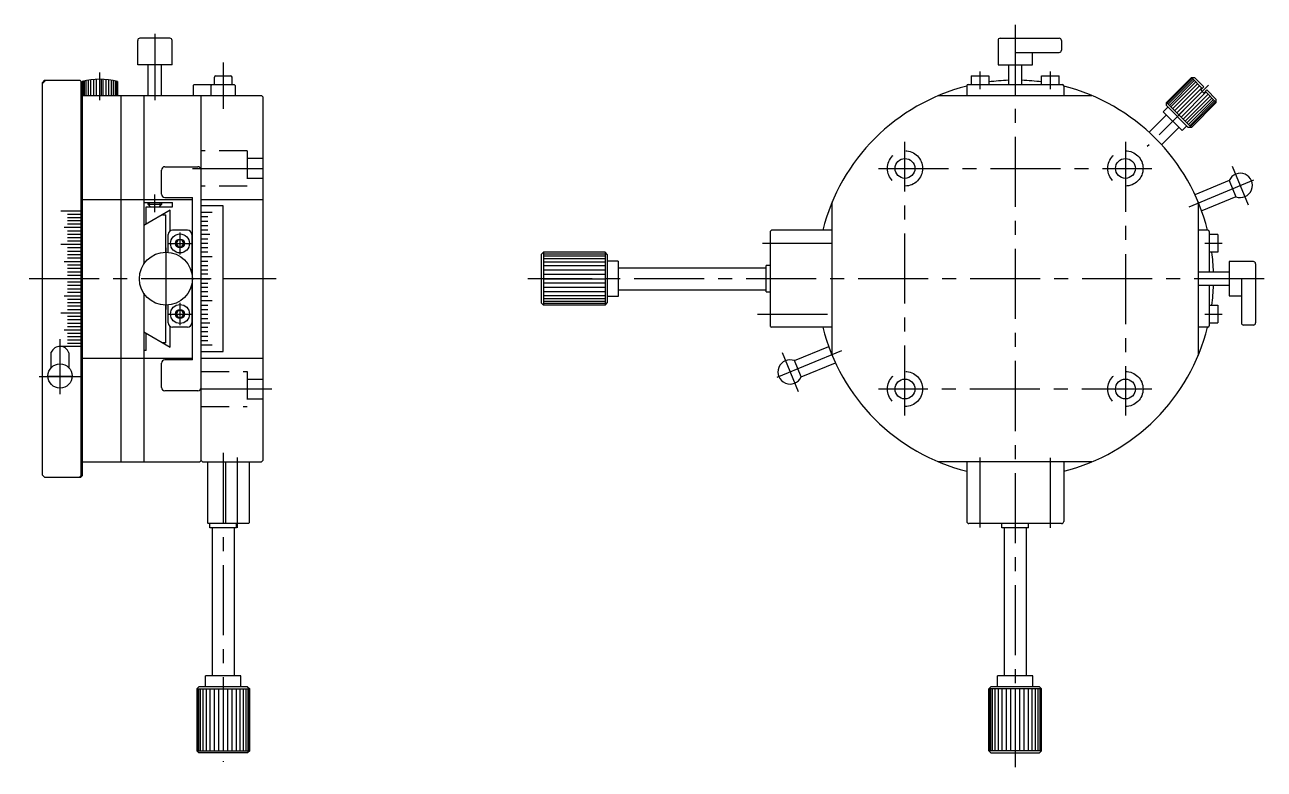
# Model space of a CAD drawing. Extents: x -2 to 726, y -8 to 428.
# Drawn here: x 445.1 to 726.2, y 105 to 273.8 of the extents above; entities that cross this region are included whole.
import ezdxf

# ---------------------------------------------------------------- set-up
doc = ezdxf.new("R2010")
doc.units = 0
doc.header["$LTSCALE"] = 0.5
doc.linetypes.add('CENTER', pattern=[50.8, 31.75, -6.35, 6.35, -6.35])
doc.linetypes.add('DASHED', pattern=[19.05, 12.7, -6.35])
for name, color, linetype in [('MSM_CENTER', 1, 'CENTER'), ('MSM_CONTINUOUS', 7, 'CONTINUOUS'), ('MSM_DASHED', 4, 'DASHED'), ('MSM_NARROW', 5, 'CONTINUOUS')]:
    doc.layers.add(name, color=color, linetype=linetype)

msp = doc.modelspace()

# ---------------------------------------------------------------- linework, layer by layer
at = {"layer": 'MSM_CENTER'}
for p, q in [((669.68, 273.77), (669.68, 105.04)), ((474.56, 271.72), (474.56, 256.72)), ((490.06, 265.22), (490.06, 254.72)), ((462.06, 256.72), (462.06, 262.99)), ((661.68, 263.2), (661.68, 259.2)), ((677.68, 259.2), (677.68, 263.2)), ((713.53, 260.07), (699.64, 246.18)), ((644.68, 185.22), (644.68, 247.22)), ((694.68, 247.22), (694.68, 185.22)), ((718.91, 241.75), (722.54, 232.98)), ((483.06, 241.22), (501.06, 241.22)), ((638.68, 241.22), (700.68, 241.22)), ((709.11, 232.55), (724.36, 238.87)), ((474.56, 231.32), (474.56, 235.32)), ((480.26, 221.72), (480.26, 226.72)), ((477.06, 223.22), (477.06, 209.22)), ((477.76, 224.22), (482.76, 224.22)), ((628.21, 224.22), (611.21, 224.22)), ((716.65, 224.22), (712.65, 224.22)), ((487.34, 216.22), (445.06, 216.22)), ((502.06, 216.22), (490.06, 216.22)), ((726.15, 216.22), (559.15, 216.22)), ((477.76, 208.22), (482.76, 208.22)), ((480.26, 205.72), (480.26, 210.72)), ((611.21, 208.22), (628.21, 208.22)), ((712.65, 208.22), (716.65, 208.22)), ((453.06, 190.03), (453.06, 202.55)), ((630.25, 199.89), (612.85, 192.69)), ((616.82, 199.47), (620.45, 190.69)), ((448.31, 194.03), (457.81, 194.03)), ((455.81, 194.03), (450.31, 194.03)), ((501.06, 191.22), (483.06, 191.22)), ((700.68, 191.22), (638.68, 191.22)), ((490.06, 176.72), (490.06, 106.72)), ((493.26, 175.72), (493.26, 174.72)), ((493.26, 174.72), (493.26, 159.72)), ((661.68, 175.72), (661.68, 159.72)), ((677.68, 159.72), (677.68, 175.72))]:
    msp.add_line(p, q, dxfattribs=at)
at = {"layer": 'MSM_CONTINUOUS'}
for p, q in [((470.66, 264.72), (470.66, 270.22)), ((477.96, 270.72), (471.16, 270.72)), ((478.46, 264.72), (478.46, 270.22)), ((665.78, 270.22), (665.78, 264.72)), ((666.28, 270.72), (679.68, 270.72)), ((680.18, 270.22), (680.18, 268.02)), ((669.68, 267.52), (679.68, 267.52)), ((673.58, 264.72), (673.58, 267.52)), ((478.46, 264.72), (470.66, 264.72)), ((473.06, 257.72), (473.06, 264.72)), ((476.06, 257.72), (476.06, 264.72)), ((665.78, 264.72), (673.58, 264.72)), ((668.18, 264.72), (668.18, 260.22)), ((671.18, 260.22), (671.18, 264.72)), ((488.06, 260.22), (488.06, 261.92)), ((488.36, 262.22), (491.76, 262.22)), ((492.06, 260.22), (492.06, 261.92)), ((659.68, 262.2), (663.68, 262.2)), ((659.68, 262.2), (659.68, 260.22)), ((663.68, 262.2), (663.68, 260.22)), ((675.68, 260.22), (675.68, 262.22)), ((675.68, 262.22), (679.68, 262.22)), ((679.68, 260.22), (679.68, 262.22)), ((709.63, 261.83), (703.97, 256.17)), ((709.63, 261.83), (710.34, 261.83)), ((712.11, 259.36), (709.63, 261.83)), ((712.46, 259.71), (710.34, 261.83)), ((449.56, 261.22), (449.06, 260.72)), ((449.81, 261.22), (449.06, 260.47)), ((449.06, 171.72), (449.06, 260.72)), ((449.56, 261.22), (457.56, 261.22)), ((457.56, 261.22), (458.06, 260.72)), ((457.56, 261.22), (458.06, 260.72)), ((457.76, 261.02), (457.76, 171.22)), ((458.06, 260.94), (458.06, 171.51)), ((466.06, 260.94), (466.06, 257.72)), ((483.26, 260.02), (483.46, 260.22)), ((483.26, 260.02), (483.26, 257.72)), ((483.46, 260.22), (492.56, 260.22)), ((487.36, 260.02), (487.56, 260.22)), ((487.36, 257.72), (487.36, 260.02)), ((492.76, 260.02), (492.56, 260.22)), ((492.76, 260.02), (492.76, 257.72)), ((658.68, 259.92), (658.68, 257.72)), ((658.98, 260.22), (680.38, 260.22)), ((680.68, 259.92), (680.68, 257.72)), ((712.46, 259.71), (711.75, 259)), ((712.46, 258.3), (711.75, 259)), ((713.17, 259), (712.46, 258.3)), ((715.29, 256.17), (712.81, 258.65)), ((715.29, 256.88), (713.17, 259)), ((458.06, 257.72), (498.76, 257.72)), ((466.86, 257.72), (466.86, 174.72)), ((472.06, 257.72), (472.06, 219.54)), ((485.06, 175.02), (485.06, 257.72)), ((499.06, 257.42), (498.76, 257.72)), ((499.06, 257.42), (499.06, 175.02)), ((652.28, 257.72), (687.08, 257.72)), ((703.97, 255.47), (703.97, 256.17)), ((703.97, 256.17), (709.63, 250.52)), ((715.29, 256.17), (709.63, 250.52)), ((715.29, 256.17), (715.29, 256.88)), ((703.97, 253.35), (700.05, 249.43)), ((704.33, 255.11), (703.27, 254.05)), ((707.51, 249.81), (703.27, 254.05)), ((708.92, 250.52), (703.97, 255.47)), ((706.8, 250.52), (702.88, 246.6)), ((708.57, 250.87), (707.51, 249.81)), ((709.63, 250.52), (708.92, 250.52)), ((476.06, 235.36), (476.06, 240.86)), ((476.81, 241.61), (484.31, 241.61)), ((718.21, 238.49), (710.45, 235.27)), ((718.21, 238.49), (719.75, 234.8)), ((458.06, 234.21), (483.06, 234.21)), ((472.06, 233.52), (478.56, 233.52)), ((473.06, 233.02), (473.06, 233.52)), ((476.06, 233.52), (476.06, 233.02)), ((476.81, 234.61), (483.06, 234.61)), ((478.56, 232.52), (478.56, 233.52)), ((483.06, 197.83), (483.06, 234.61)), ((485.06, 234.21), (499.06, 234.21)), ((628.18, 198.82), (628.18, 233.62)), ((711.18, 233.62), (711.18, 198.82)), ((719.75, 234.8), (711.98, 231.58)), ((453.26, 231.61), (457.76, 231.61)), ((454.76, 230.87), (457.76, 230.87)), ((478.06, 231.76), (472.06, 228.3)), ((472.56, 228.72), (472.56, 232.52)), ((472.56, 232.52), (478.56, 232.52)), ((473.56, 232.52), (473.06, 233.02)), ((476.06, 233.02), (473.06, 233.02)), ((476.06, 233.02), (475.56, 232.52)), ((476.26, 230.72), (477.06, 230.72)), ((477.06, 222.22), (477.06, 230.72)), ((478.06, 227.09), (478.06, 231.76)), ((490.06, 232.72), (485.06, 232.72)), ((487.56, 231.22), (485.06, 231.22)), ((490.06, 199.72), (490.06, 232.72)), ((454.01, 227.87), (457.76, 227.87)), ((454.76, 230.13), (457.76, 230.13)), ((454.76, 229.38), (457.76, 229.38)), ((454.76, 228.63), (457.76, 228.63)), ((472.8, 228.72), (472.56, 228.72)), ((486.56, 230.22), (485.06, 230.22)), ((486.56, 229.22), (485.06, 229.22)), ((486.56, 228.22), (485.06, 228.22)), ((454.76, 227.11), (457.76, 227.11)), ((454.76, 226.35), (457.76, 226.35)), ((454.76, 225.58), (457.76, 225.58)), ((477.56, 222.2), (477.56, 226.22)), ((481.96, 227.22), (478.56, 227.22)), ((479.81, 225), (479.36, 224.22)), ((480.71, 225), (479.81, 225)), ((481.16, 224.22), (480.71, 225)), ((482.96, 226.22), (482.96, 217.31)), ((486.56, 227.22), (485.06, 227.22)), ((487.06, 226.22), (485.06, 226.22)), ((486.56, 225.22), (485.06, 225.22)), ((614.21, 227.02), (614.41, 227.22)), ((614.21, 205.42), (614.21, 227.02)), ((628.18, 227.22), (614.41, 227.22)), ((713.39, 227.22), (711.18, 227.22)), ((713.68, 226.92), (713.68, 217.72)), ((715.65, 226.22), (713.68, 226.22)), ((715.65, 226.22), (715.65, 222.22)), ((453.26, 224.04), (457.76, 224.04)), ((454.76, 224.81), (457.76, 224.81)), ((454.76, 223.26), (457.76, 223.26)), ((454.76, 222.49), (457.76, 222.49)), ((479.36, 224.22), (479.81, 223.44)), ((479.81, 223.44), (480.71, 223.44)), ((480.71, 223.44), (481.16, 224.22)), ((486.56, 224.22), (485.06, 224.22)), ((486.56, 223.22), (485.06, 223.22)), ((486.56, 222.22), (485.06, 222.22)), ((562.17, 221.72), (562.67, 222.22)), ((576.67, 222.22), (562.67, 222.22)), ((562.67, 222.22), (562.67, 210.22)), ((577.17, 221.72), (576.67, 222.22)), ((576.67, 222.22), (576.67, 210.22)), ((715.65, 222.22), (713.69, 222.22)), ((454.01, 220.14), (457.76, 220.14)), ((454.76, 221.71), (457.76, 221.71)), ((454.76, 220.93), (457.76, 220.93)), ((454.76, 219.36), (457.76, 219.36)), ((485.06, 221.22), (487.56, 221.22)), ((485.06, 220.22), (486.56, 220.22)), ((562.17, 221.72), (562.17, 210.72)), ((577.17, 221.72), (577.17, 210.72)), ((579.67, 220.22), (577.17, 220.22)), ((579.67, 220.22), (579.67, 212.22)), ((723.69, 220.12), (718.19, 220.12)), ((718.19, 220.12), (718.19, 212.32)), ((724.19, 219.62), (724.19, 206.22)), ((454.76, 218.58), (457.76, 218.58)), ((454.76, 217.79), (457.76, 217.79)), ((454.76, 217.01), (457.76, 217.01)), ((485.06, 219.22), (486.56, 219.22)), ((485.06, 218.22), (486.56, 218.22)), ((486.56, 217.22), (485.06, 217.22)), ((579.67, 218.72), (613.21, 218.72)), ((614.21, 219.22), (613.21, 219.22)), ((613.21, 213.22), (613.21, 219.22)), ((718.19, 217.72), (711.18, 217.72)), ((457.76, 216.22), (453.26, 216.22)), ((457.76, 215.44), (454.76, 215.44)), ((457.76, 214.65), (454.76, 214.65)), ((457.76, 213.87), (454.76, 213.87)), ((482.96, 215.13), (482.96, 206.22)), ((485.06, 216.22), (487.06, 216.22)), ((485.06, 215.22), (486.56, 215.22)), ((486.56, 214.22), (485.06, 214.22)), ((579.67, 213.72), (613.21, 213.72)), ((711.18, 214.72), (718.19, 214.72)), ((713.68, 214.72), (713.68, 205.52)), ((720.99, 216.22), (720.99, 206.22)), ((457.76, 212.3), (454.01, 212.3)), ((457.76, 213.08), (454.76, 213.08)), ((457.76, 211.52), (454.76, 211.52)), ((472.06, 212.91), (472.06, 174.72)), ((486.56, 213.22), (485.06, 213.22)), ((486.56, 212.22), (485.06, 212.22)), ((487.56, 211.22), (485.06, 211.22)), ((579.67, 212.22), (577.17, 212.22)), ((613.21, 213.22), (614.21, 213.22)), ((718.19, 212.32), (720.99, 212.32)), ((457.76, 208.41), (453.26, 208.41)), ((457.76, 210.74), (454.76, 210.74)), ((457.76, 209.96), (454.76, 209.96)), ((457.76, 209.18), (454.76, 209.18)), ((477.06, 201.72), (477.06, 210.22)), ((477.56, 206.22), (477.56, 210.24)), ((479.81, 209), (479.36, 208.22)), ((479.36, 208.22), (479.81, 207.44)), ((480.71, 209), (479.81, 209)), ((481.16, 208.22), (480.71, 209)), ((480.71, 207.44), (481.16, 208.22)), ((485.06, 210.22), (486.56, 210.22)), ((485.06, 209.22), (486.56, 209.22)), ((485.06, 208.22), (486.56, 208.22)), ((562.17, 210.72), (562.67, 210.22)), ((576.67, 210.22), (562.67, 210.22)), ((576.67, 210.22), (577.17, 210.72)), ((713.68, 210.22), (715.65, 210.22)), ((715.65, 210.22), (715.65, 206.22)), ((457.76, 207.64), (454.76, 207.64)), ((457.76, 206.87), (454.76, 206.87)), ((457.76, 206.1), (454.76, 206.1)), ((457.76, 205.34), (454.76, 205.34)), ((478.06, 200.69), (478.06, 205.36)), ((481.96, 205.22), (478.56, 205.22)), ((479.81, 207.44), (480.71, 207.44)), ((485.06, 207.22), (486.56, 207.22)), ((485.06, 206.22), (487.06, 206.22)), ((485.06, 205.22), (486.56, 205.22)), ((614.21, 205.42), (614.41, 205.22)), ((628.18, 205.22), (614.41, 205.22)), ((713.39, 205.22), (711.18, 205.22)), ((713.68, 206.22), (715.65, 206.22)), ((723.69, 205.72), (721.49, 205.72)), ((457.76, 204.58), (454.01, 204.58)), ((457.76, 203.82), (454.76, 203.82)), ((457.76, 203.07), (454.76, 203.07)), ((472.06, 204.15), (478.06, 200.69)), ((472.56, 199.92), (472.56, 203.72)), ((472.56, 203.72), (472.8, 203.72)), ((485.06, 204.22), (486.56, 204.22)), ((485.06, 203.22), (486.56, 203.22)), ((457.76, 200.83), (453.54, 200.83)), ((457.76, 202.32), (454.76, 202.32)), ((457.76, 201.57), (454.76, 201.57)), ((472.56, 199.92), (472.06, 199.92)), ((477.06, 201.72), (476.26, 201.72)), ((485.06, 202.22), (486.56, 202.22)), ((485.06, 201.22), (487.56, 201.22)), ((485.06, 199.72), (490.06, 199.72)), ((619.61, 197.65), (627.4, 200.88)), ((451.06, 196.06), (451.06, 199.54)), ((455.06, 199.41), (455.06, 196.06)), ((458.06, 198.24), (483.06, 198.24)), ((476.06, 191.58), (476.06, 197.08)), ((483.06, 197.83), (476.81, 197.83)), ((485.06, 198.24), (499.06, 198.24)), ((621.14, 193.95), (619.61, 197.65)), ((621.14, 193.95), (628.93, 197.18)), ((484.31, 190.83), (476.81, 190.83)), ((458.06, 174.72), (484.76, 174.72)), ((484.76, 174.72), (485.06, 175.02)), ((485.06, 175.02), (485.36, 174.72)), ((485.36, 174.72), (498.76, 174.72)), ((486.46, 174.72), (486.46, 160.92)), ((490.56, 174.72), (490.56, 160.92)), ((495.96, 174.72), (495.96, 160.92)), ((498.76, 174.72), (499.06, 175.02)), ((687.08, 174.72), (652.28, 174.72)), ((658.68, 174.72), (658.68, 161.22)), ((680.68, 174.72), (680.68, 161.22)), ((449.06, 171.72), (449.56, 171.22)), ((458.06, 171.72), (457.56, 171.22)), ((457.76, 171.22), (458.06, 171.51)), ((449.56, 171.22), (457.76, 171.22)), ((486.46, 160.92), (486.66, 160.72)), ((495.76, 160.72), (486.66, 160.72)), ((487.06, 159.72), (487.06, 160.72)), ((490.76, 160.72), (490.56, 160.92)), ((493.06, 159.72), (493.06, 160.72)), ((495.76, 160.72), (495.96, 160.92)), ((680.18, 160.72), (659.18, 160.72)), ((666.68, 159.72), (666.68, 160.72)), ((672.68, 159.72), (672.68, 160.72)), ((493.06, 159.72), (487.06, 159.72)), ((487.56, 159.72), (487.56, 126.22)), ((492.56, 159.72), (492.56, 126.22)), ((672.68, 159.72), (666.68, 159.72)), ((667.18, 159.72), (667.18, 126.22)), ((672.18, 159.72), (672.18, 126.22)), ((484.06, 123.22), (484.56, 123.72)), ((495.56, 123.72), (484.56, 123.72)), ((494.06, 126.22), (486.06, 126.22)), ((486.06, 123.72), (486.06, 126.22)), ((494.06, 123.72), (494.06, 126.22)), ((495.56, 123.72), (496.06, 123.22)), ((663.68, 123.22), (664.18, 123.72)), ((675.18, 123.72), (664.18, 123.72)), ((673.68, 126.22), (665.68, 126.22)), ((665.68, 123.72), (665.68, 126.22)), ((673.68, 123.72), (673.68, 126.22)), ((675.18, 123.72), (675.68, 123.22)), ((484.06, 123.22), (484.06, 109.22)), ((484.06, 123.22), (496.06, 123.22)), ((496.06, 109.22), (496.06, 123.22)), ((663.68, 109.22), (663.68, 123.22)), ((675.68, 123.22), (663.68, 123.22)), ((675.68, 109.22), (675.68, 123.22)), ((484.06, 109.22), (484.56, 108.72)), ((484.06, 109.22), (496.06, 109.22)), ((495.56, 108.72), (484.56, 108.72)), ((496.06, 109.22), (495.56, 108.72)), ((664.18, 108.72), (663.68, 109.22)), ((675.68, 109.22), (663.68, 109.22)), ((664.18, 108.72), (675.18, 108.72)), ((675.68, 109.22), (675.18, 108.72))]:
    msp.add_line(p, q, dxfattribs=at)
for centre, radius in [((644.68, 241.22), 2.25), ((694.68, 241.22), 2.25), ((480.26, 224.22), 2.15), ((480.26, 224.22), 1), ((480.26, 224.22), 0.9), ((477.06, 216.22), 6), ((480.26, 208.22), 2.15), ((480.26, 208.22), 1), ((480.26, 208.22), 0.9), ((453.06, 194.17), 2.75), ((644.68, 191.22), 2.25), ((694.68, 191.22), 2.25)]:
    msp.add_circle(centre, radius, dxfattribs=at)
for centre, radius, start, end in [((471.16, 270.22), 0.5, 90, 180), ((477.96, 270.22), 0.5, 0, 90), ((666.28, 270.22), 0.5, 90, 180), ((679.68, 270.22), 0.5, 0, 90), ((679.68, 268.02), 0.5, 270, 0), ((462.06, 245.16), 16.27, 75.7686, 104.2314), ((488.36, 261.92), 0.3, 90, 180), ((491.76, 261.92), 0.3, 0, 90), ((669.68, 216.22), 45, 104.149, 165.851), ((658.98, 259.92), 0.3, 90, 180), ((669.68, 216.22), 45, 91.9102, 97.6623), ((669.68, 216.22), 45, 82.3377, 88.0898), ((680.38, 259.92), 0.3, 0, 90), ((669.68, 216.22), 45, 14.149, 75.851), ((476.81, 240.86), 0.75, 90, 180), ((484.31, 240.86), 0.75, 0, 90), ((720.72, 237.37), 2.75, 249.1582, 155.8418), ((476.81, 235.36), 0.75, 180, 270), ((478.56, 226.22), 1, 90, 180), ((481.96, 226.22), 1, 0, 90), ((713.38, 226.92), 0.3, 0, 90), ((669.68, 216.22), 45, 1.9102, 7.6623), ((723.69, 219.62), 0.5, 0, 90), ((669.68, 216.22), 45, 352.3377, 358.0898), ((478.56, 206.22), 1, 180, 270), ((481.96, 206.22), 1, 270, 0), ((669.68, 216.22), 45, 194.149, 255.851), ((669.68, 216.22), 45, 284.149, 345.851), ((713.38, 205.52), 0.3, 270, 360), ((721.49, 206.22), 0.5, 180, 270), ((723.69, 206.22), 0.5, 270, 0), ((453.04, 198.74), 2.13, 18.3186, 158.0223), ((476.81, 197.08), 0.75, 90, 180), ((618.63, 195.08), 2.75, 69.1582, 335.8418), ((476.81, 191.58), 0.75, 180, 270), ((484.31, 191.58), 0.75, 270, 0), ((659.18, 161.22), 0.5, 180, 270), ((680.18, 161.22), 0.5, 270, 0)]:
    msp.add_arc(centre, radius, start, end, dxfattribs=at)
at = {"layer": 'MSM_DASHED'}
for p, q in [((495.46, 245.22), (485.06, 245.22)), ((495.46, 245.22), (495.46, 237.22)), ((499.06, 243.47), (495.46, 243.47)), ((499.06, 238.97), (495.46, 238.97)), ((495.46, 237.22), (485.06, 237.22)), ((485.06, 195.22), (495.46, 195.22)), ((495.46, 195.22), (495.46, 187.22)), ((495.46, 193.47), (499.06, 193.47)), ((495.46, 188.97), (499.06, 188.97)), ((485.06, 187.22), (495.46, 187.22))]:
    msp.add_line(p, q, dxfattribs=at)
for centre in [(644.68, 241.22), (694.68, 241.22), (644.68, 191.22), (694.68, 191.22)]:
    msp.add_circle(centre, 4, dxfattribs=at)
at = {"layer": 'MSM_NARROW'}
for p, q in [((461.36, 257.72), (461.36, 261.42)), ((462.43, 257.73), (462.43, 261.43)), ((462.75, 261.42), (462.75, 257.72)), ((704.14, 256), (709.8, 261.66)), ((704.35, 255.8), (710.01, 261.45)), ((458.3, 257.72), (458.3, 260.99)), ((458.59, 257.72), (458.59, 261.06)), ((458.99, 257.72), (458.99, 261.14)), ((459.49, 257.72), (459.49, 261.23)), ((460.06, 257.72), (460.06, 261.31)), ((460.69, 257.72), (460.69, 261.38)), ((463.43, 261.38), (463.43, 257.72)), ((464.06, 261.31), (464.06, 257.72)), ((464.63, 261.23), (464.63, 257.72)), ((465.12, 261.14), (465.12, 257.72)), ((465.52, 261.06), (465.52, 257.72)), ((465.82, 260.99), (465.82, 257.72)), ((704.64, 255.51), (710.29, 261.17)), ((704.98, 255.16), (710.64, 260.82)), ((705.39, 254.76), (711.04, 260.42)), ((705.83, 254.31), (711.49, 259.97)), ((706.31, 253.84), (711.97, 259.49)), ((712.11, 258.65), (706.8, 253.35)), ((712.95, 258.51), (707.29, 252.85)), ((713.43, 258.04), (707.77, 252.38)), ((713.87, 257.59), (708.22, 251.93)), ((714.28, 257.18), (708.62, 251.53)), ((714.63, 256.84), (708.97, 251.18)), ((714.91, 256.55), (709.25, 250.9)), ((715.12, 256.34), (709.46, 250.69)), ((473.33, 232.75), (473.33, 233.52)), ((475.78, 232.75), (475.78, 233.52)), ((562.67, 221.86), (576.67, 221.86)), ((562.67, 221.42), (576.67, 221.42)), ((562.67, 220.82), (576.67, 220.82)), ((562.67, 220.08), (576.67, 220.08)), ((562.67, 219.22), (576.67, 219.22)), ((562.67, 218.24), (576.67, 218.24)), ((562.67, 217.26), (576.67, 217.26)), ((562.67, 216.22), (576.67, 216.22)), ((576.67, 215.18), (562.67, 215.18)), ((576.67, 214.2), (562.67, 214.2)), ((576.67, 213.22), (562.67, 213.22)), ((576.67, 212.37), (562.67, 212.37)), ((576.67, 211.63), (562.67, 211.63)), ((576.67, 211.03), (562.67, 211.03)), ((576.67, 210.58), (562.67, 210.58)), ((484.15, 123.22), (484.15, 109.22)), ((484.42, 123.22), (484.42, 109.22)), ((484.86, 123.22), (484.86, 109.22)), ((485.46, 123.22), (485.46, 109.22)), ((486.2, 123.22), (486.2, 109.22)), ((487.06, 123.22), (487.06, 109.22)), ((488.04, 123.22), (488.04, 109.22)), ((489.02, 123.22), (489.02, 109.22)), ((490.06, 123.22), (490.06, 109.22)), ((491.1, 109.22), (491.1, 123.22)), ((492.08, 109.22), (492.08, 123.22)), ((493.06, 109.22), (493.06, 123.22)), ((493.92, 109.22), (493.92, 123.22)), ((494.66, 109.22), (494.66, 123.22)), ((495.26, 109.22), (495.26, 123.22)), ((495.7, 109.22), (495.7, 123.22)), ((495.97, 109.22), (495.97, 123.22)), ((663.77, 123.22), (663.77, 109.22)), ((664.04, 123.22), (664.04, 109.22)), ((664.48, 123.22), (664.48, 109.22)), ((665.08, 123.22), (665.08, 109.22)), ((665.82, 123.22), (665.82, 109.22)), ((666.68, 123.22), (666.68, 109.22)), ((667.66, 123.22), (667.66, 109.22)), ((668.64, 123.22), (668.64, 109.22)), ((669.68, 123.22), (669.68, 109.22)), ((670.72, 109.22), (670.72, 123.22)), ((671.7, 109.22), (671.7, 123.22)), ((672.68, 109.22), (672.68, 123.22)), ((673.54, 109.22), (673.54, 123.22)), ((674.28, 109.22), (674.28, 123.22)), ((674.88, 109.22), (674.88, 123.22)), ((675.32, 109.22), (675.32, 123.22)), ((675.59, 109.22), (675.59, 123.22))]:
    msp.add_line(p, q, dxfattribs=at)

doc.saveas('drawing.dxf')
